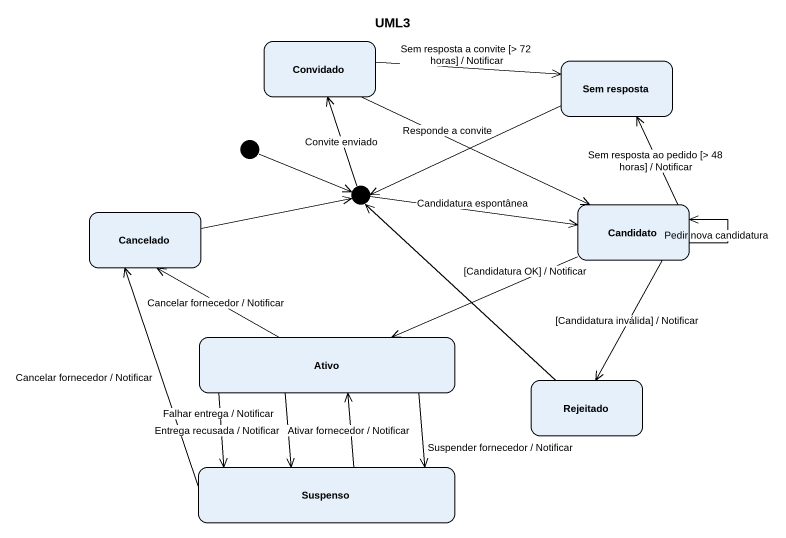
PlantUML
@startuml
title UML3
hide empty description
state Convidado
state "Sem resposta" as Sem_resposta
state junction1 <<choice>>
state Cancelado
state Candidato
state Ativo
state Rejeitado
state Suspenso
[*] -right-> junction1
Convidado -right-> Sem_resposta : Sem resposta a convite [> 72 horas] / Notificar
Convidado -right-> Candidato : Responde a convite
Sem_resposta -left-> junction1
junction1 -up-> Convidado : Convite enviado
junction1 -right-> Candidato : Candidatura espontânea
Cancelado -right-> junction1
Candidato -up-> Sem_resposta : Sem resposta ao pedido [> 48 horas] / Notificar
Candidato --> Candidato : Pedir nova candidatura
Candidato -left-> Ativo : [Candidatura OK] / Notificar
Candidato --> Rejeitado : [Candidatura inválida] / Notificar
Ativo -up-> Cancelado : Cancelar fornecedor / Notificar
Ativo --> Suspenso : Suspender fornecedor / Notificar
Ativo --> Suspenso : Entrega recusada / Notificar
Ativo --> Suspenso : Falhar entrega / Notificar
Rejeitado -up-> junction1
Suspenso -up-> Cancelado : Cancelar fornecedor / Notificar
Suspenso -up-> Ativo : Ativar fornecedor / Notificar
@enduml
